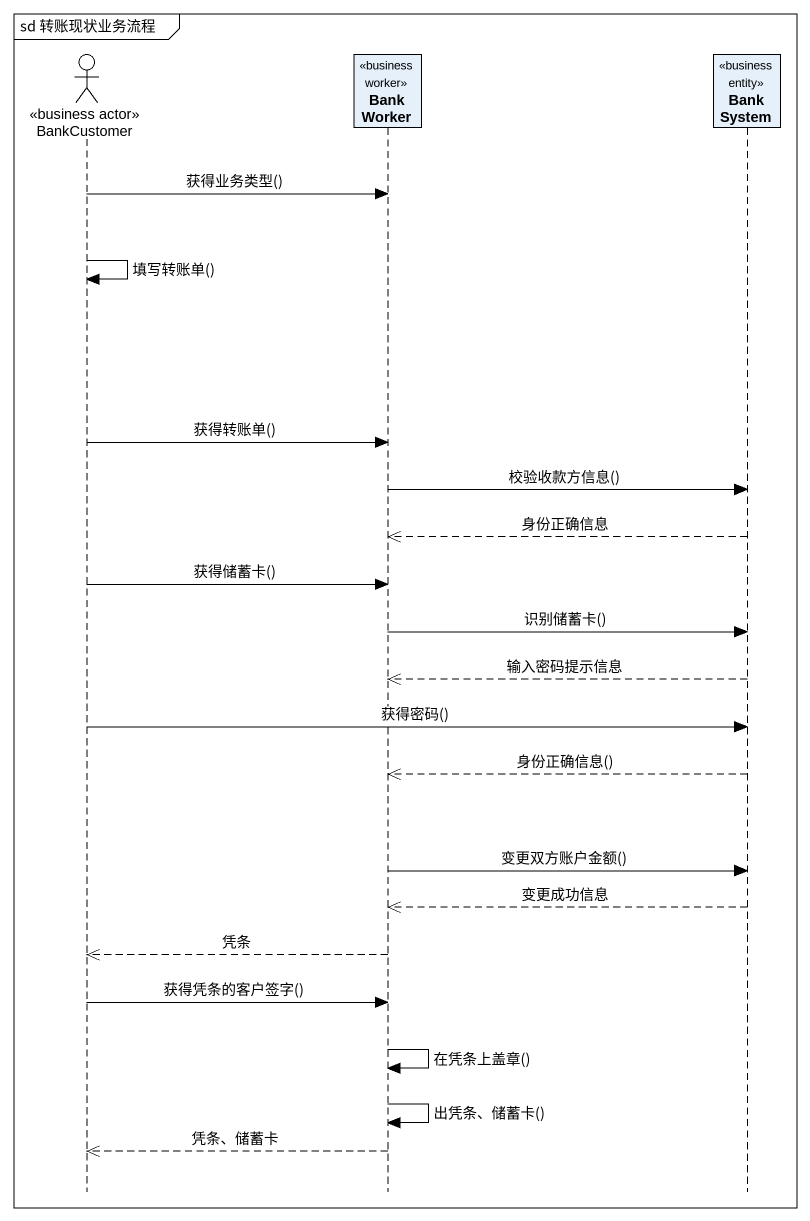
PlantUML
@startuml
mainframe sd 转账现状业务流程
hide footbox
actor BankCustomer <<business actor>>
participant BankWorker <<business worker>>
participant BankSystem <<business entity>>

BankCustomer -> BankWorker : 获得业务类型()
BankCustomer -> BankCustomer : 填写转账单()
BankCustomer -> BankWorker : 获得转账单()
BankWorker -> BankSystem : 校验收款方信息()
BankSystem -->> BankWorker : 身份正确信息
BankCustomer -> BankWorker : 获得储蓄卡()
BankWorker -> BankSystem : 识别储蓄卡()
BankSystem -->> BankWorker : 输入密码提示信息
BankCustomer -> BankSystem : 获得密码()
BankSystem -->> BankWorker : 身份正确信息()
BankWorker -> BankSystem : 变更双方账户金额()
BankSystem -->> BankWorker : 变更成功信息
BankWorker -->> BankCustomer : 凭条
BankCustomer -> BankWorker : 获得凭条的客户签字()
BankWorker -> BankWorker : 在凭条上盖章()
BankWorker -> BankWorker : 出凭条、储蓄卡()
BankWorker -->> BankCustomer : 凭条、储蓄卡
@enduml
